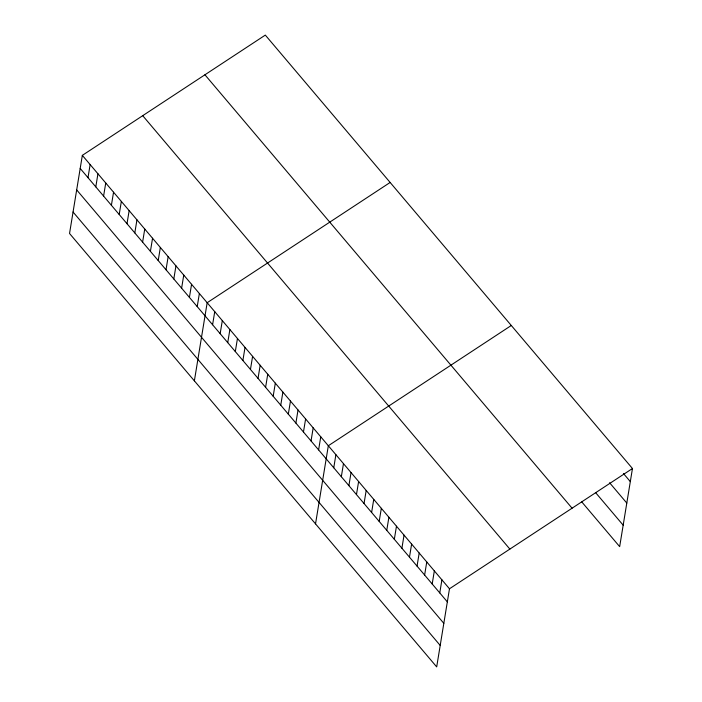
<?xml version="1.0" encoding="UTF-8"?>
<svg xmlns="http://www.w3.org/2000/svg" width="702" height="702" viewBox="0 0 702 702"><rect width="100%" height="100%" fill="white"/><g stroke="black" fill="none" stroke-linecap="round" stroke-linejoin="round"><path stroke-width="1.05" d="M82.336 155.361L69.542 233.485L436.688 666.9L449.482 588.776L632.458 468.515L265.312 35.1L82.336 155.361L449.482 588.776M87.996 177.659L90.137 164.575M95.797 186.872L97.938 173.78M103.598 196.077L105.748 182.994M111.399 205.291L113.549 192.208M119.208 214.505L121.349 201.413M127.009 223.71L129.15 210.626M134.81 232.924L136.951 219.831M142.611 242.129L144.752 229.045M150.412 251.342L152.553 238.25M158.213 260.547L160.354 247.464M166.014 269.761L168.155 256.678M173.815 278.975L175.956 265.882M181.616 288.18L183.757 275.096M189.417 297.394L191.567 284.301M197.218 306.598L199.368 293.515M194.375 380.844L207.169 302.72L390.137 182.459M212.592 324.754L214.742 311.662M220.165 333.687L222.315 320.603M227.738 342.629L229.887 329.545M235.31 351.57L237.46 338.478M242.883 360.503L245.024 347.42M250.456 369.445L252.597 356.362M258.029 378.387L260.17 365.294M265.602 387.32L267.743 374.236M273.175 396.261L275.316 383.178M280.747 405.203L282.888 392.12M288.32 414.145L290.461 401.053M295.893 423.078L298.034 409.994M303.466 432.02L305.607 418.936M311.039 440.961L313.18 427.869M318.611 449.894L320.753 436.811M315.531 523.876L328.325 445.752L511.302 325.482M333.757 467.778L335.898 454.685M341.33 476.711L343.471 463.627M348.894 485.652L351.044 472.569M356.467 494.594L358.617 481.511M364.04 503.536L366.19 490.444M371.612 512.469L373.754 499.385M379.185 521.41L381.326 508.327M386.758 530.352L388.899 517.26M394.331 539.285L396.472 526.202M401.904 548.227L404.045 535.143M409.477 557.169L411.618 544.076M417.049 566.11L419.191 553.018M424.622 575.043L426.763 561.96M432.195 583.985L434.336 570.901M439.768 592.927L441.909 579.834M632.458 468.515L619.664 546.639L581.8 501.939M623.429 473.473L630.308 481.598M609.59 482.748L626.798 503.062M595.638 492.664L623.174 525.175M204.931 74.789L572.077 508.195M142.717 115.681L509.863 549.087M80.195 168.454L447.341 601.86M76.685 189.917L443.822 623.323M73.061 212.022L440.207 645.436"/></g></svg>
